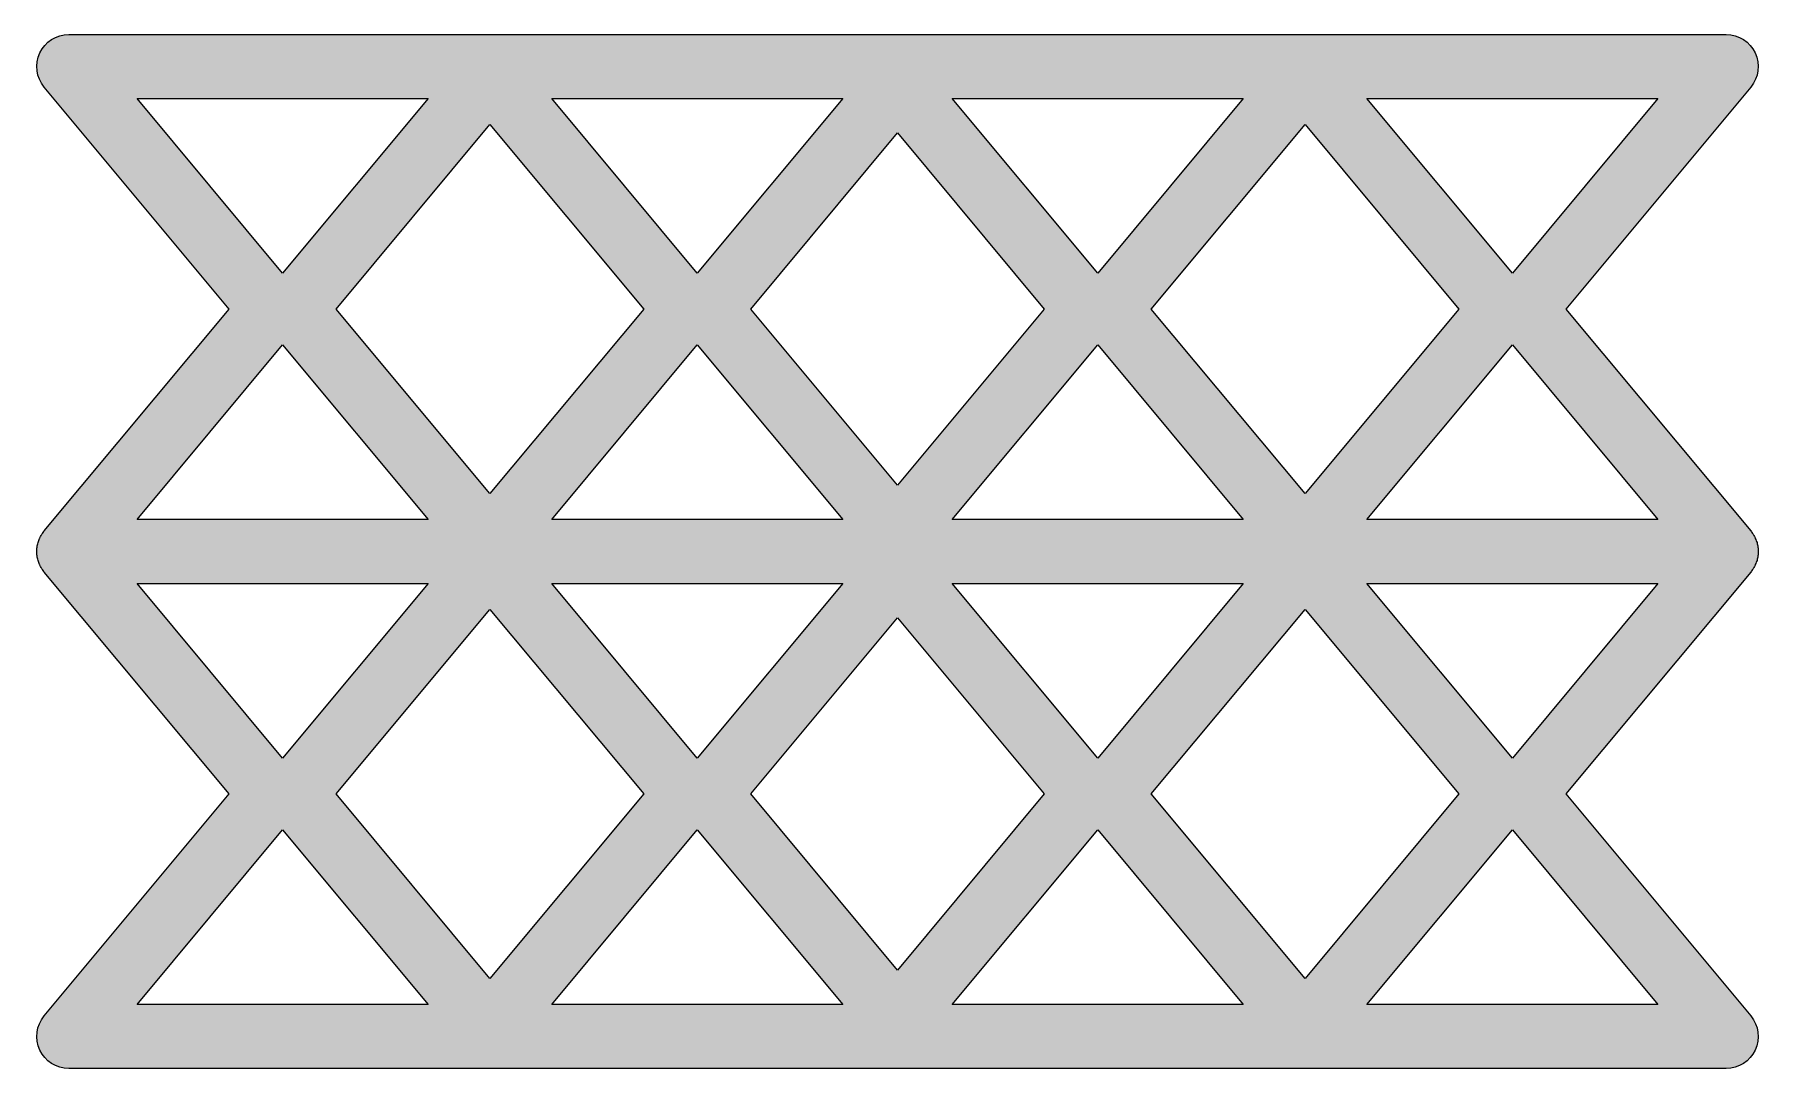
# Model space of a CAD drawing. Extents: x 73 to 207, y -148 to -68.
import ezdxf

# ---------------------------------------------------------------- set-up
doc = ezdxf.new("R2010")
doc.units = 0
doc.header["$MEASUREMENT"] = 0
doc.layers.add('LAYER_1', color=7, linetype='CONTINUOUS')

msp = doc.modelspace()

# ---------------------------------------------------------------- hatches: boundary and pattern name
at = {"layer": 'LAYER_1'}
h = msp.add_hatch(color=7, dxfattribs=at)
h.dxf.hatch_style = 2
edge = h.paths.add_edge_path()
edge.add_spline(control_points=[(206.41, -107.94), (206.41, -107.89), (206.41, -107.83), (206.4, -107.77), (206.39, -107.72), (206.38, -107.66), (206.37, -107.61), (206.35, -107.55), (206.34, -107.49), (206.33, -107.43), (206.31, -107.38), (206.29, -107.33), (206.27, -107.28), (206.25, -107.22), (206.23, -107.16), (206.2, -107.1), (206.2, -107.09), (206.2, -107.08), (206.19, -107.07), (206.17, -107.03), (206.15, -106.99), (206.13, -106.95), (206.1, -106.9), (206.07, -106.84), (206.04, -106.79), (206, -106.74), (205.97, -106.69), (205.93, -106.64), (205.91, -106.61), (205.88, -106.57), (205.85, -106.53), (205.85, -106.53), (191.59, -89.42), (191.59, -89.42), (191.59, -89.42), (205.85, -72.3), (205.85, -72.3), (206.47, -71.57), (206.6, -70.54), (206.19, -69.67), (205.79, -68.81), (204.91, -68.25), (203.96, -68.25), (203.96, -68.25), (171.97, -68.25), (171.97, -68.25), (171.97, -68.25), (170.96, -68.25), (170.96, -68.25), (170.96, -68.25), (141.07, -68.25), (141.07, -68.25), (141.07, -68.25), (138.97, -68.25), (138.97, -68.25), (138.97, -68.25), (109.08, -68.25), (109.08, -68.25), (109.08, -68.25), (108.07, -68.25), (108.07, -68.25), (108.07, -68.25), (76.08, -68.25), (76.08, -68.25), (75.12, -68.25), (74.25, -68.81), (73.85, -69.67), (73.44, -70.54), (73.57, -71.57), (74.19, -72.3), (74.19, -72.3), (88.45, -89.42), (88.45, -89.42), (88.45, -89.42), (74.19, -106.53), (74.19, -106.53), (74.16, -106.57), (74.14, -106.6), (74.11, -106.64), (74.07, -106.69), (74.03, -106.74), (74, -106.79), (73.97, -106.84), (73.94, -106.9), (73.91, -106.95), (73.89, -106.99), (73.87, -107.03), (73.85, -107.07), (73.84, -107.08), (73.84, -107.09), (73.83, -107.1), (73.81, -107.16), (73.79, -107.22), (73.77, -107.27), (73.75, -107.33), (73.73, -107.38), (73.71, -107.43), (73.7, -107.49), (73.69, -107.54), (73.67, -107.6), (73.66, -107.66), (73.65, -107.71), (73.64, -107.77), (73.63, -107.83), (73.63, -107.88), (73.63, -107.94), (73.62, -108), (73.62, -108.06), (73.62, -108.11), (73.62, -108.17), (73.62, -108.23), (73.63, -108.29), (73.63, -108.35), (73.63, -108.4), (73.64, -108.46), (73.65, -108.52), (73.66, -108.57), (73.67, -108.63), (73.69, -108.69), (73.7, -108.74), (73.71, -108.8), (73.73, -108.85), (73.75, -108.9), (73.77, -108.96), (73.79, -109.01), (73.81, -109.07), (73.83, -109.13), (73.84, -109.14), (73.84, -109.15), (73.85, -109.16), (73.87, -109.2), (73.89, -109.24), (73.91, -109.28), (73.94, -109.33), (73.97, -109.39), (74, -109.44), (74.03, -109.49), (74.07, -109.54), (74.11, -109.59), (74.14, -109.63), (74.16, -109.66), (74.19, -109.7), (74.19, -109.7), (88.45, -126.81), (88.45, -126.81), (88.45, -126.81), (74.19, -143.93), (74.19, -143.93), (73.57, -144.66), (73.44, -145.69), (73.85, -146.56), (74.25, -147.42), (75.12, -147.98), (76.08, -147.98), (76.08, -147.98), (108.07, -147.98), (108.07, -147.98), (108.07, -147.98), (109.08, -147.98), (109.08, -147.98), (109.08, -147.98), (138.97, -147.98), (138.97, -147.98), (138.97, -147.98), (141.07, -147.98), (141.07, -147.98), (141.07, -147.98), (170.96, -147.98), (170.96, -147.98), (170.96, -147.98), (171.97, -147.98), (171.97, -147.98), (171.97, -147.98), (203.96, -147.98), (203.96, -147.98), (204.91, -147.98), (205.79, -147.42), (206.19, -146.56), (206.6, -145.69), (206.47, -144.66), (205.85, -143.93), (205.85, -143.93), (191.59, -126.81), (191.59, -126.81), (191.59, -126.81), (205.85, -109.7), (205.85, -109.7), (205.88, -109.66), (205.91, -109.62), (205.93, -109.59), (205.97, -109.54), (206, -109.49), (206.04, -109.44), (206.07, -109.39), (206.1, -109.33), (206.13, -109.28), (206.15, -109.24), (206.17, -109.2), (206.19, -109.16), (206.2, -109.15), (206.2, -109.14), (206.2, -109.13), (206.23, -109.07), (206.25, -109.01), (206.27, -108.95), (206.29, -108.9), (206.31, -108.85), (206.33, -108.8), (206.34, -108.74), (206.35, -108.68), (206.37, -108.62), (206.38, -108.57), (206.39, -108.51), (206.4, -108.46), (206.41, -108.4), (206.41, -108.34), (206.41, -108.29), (206.42, -108.23), (206.42, -108.17), (206.42, -108.11), (206.42, -108.06), (206.42, -108), (206.41, -107.94)], knot_values=[0, 0, 0, 0, 1, 1, 1, 2, 2, 2, 3, 3, 3, 4, 4, 4, 5, 5, 5, 6, 6, 6, 7, 7, 7, 8, 8, 8, 9, 9, 9, 10, 10, 10, 11, 11, 11, 12, 12, 12, 13, 13, 13, 14, 14, 14, 15, 15, 15, 16, 16, 16, 17, 17, 17, 18, 18, 18, 19, 19, 19, 20, 20, 20, 21, 21, 21, 22, 22, 22, 23, 23, 23, 24, 24, 24, 25, 25, 25, 26, 26, 26, 27, 27, 27, 28, 28, 28, 29, 29, 29, 30, 30, 30, 31, 31, 31, 32, 32, 32, 33, 33, 33, 34, 34, 34, 35, 35, 35, 36, 36, 36, 37, 37, 37, 38, 38, 38, 39, 39, 39, 40, 40, 40, 41, 41, 41, 42, 42, 42, 43, 43, 43, 44, 44, 44, 45, 45, 45, 46, 46, 46, 47, 47, 47, 48, 48, 48, 49, 49, 49, 50, 50, 50, 51, 51, 51, 52, 52, 52, 53, 53, 53, 54, 54, 54, 55, 55, 55, 56, 56, 56, 57, 57, 57, 58, 58, 58, 59, 59, 59, 60, 60, 60, 61, 61, 61, 62, 62, 62, 63, 63, 63, 64, 64, 64, 65, 65, 65, 66, 66, 66, 67, 67, 67, 68, 68, 68, 69, 69, 69, 70, 70, 70, 71, 71, 71, 72, 72, 72, 73, 73, 73, 74, 74, 74, 74], degree=3, periodic=1)
h.paths.add_polyline_path([(198.68, -105.65), (176.23, -105.65), (187.46, -92.17)])
h.paths.add_polyline_path([(171.46, -141.04), (159.6, -126.81), (171.46, -112.58), (183.32, -126.81)])
h.paths.add_polyline_path([(140.02, -140.39), (128.7, -126.81), (140.02, -113.23), (151.34, -126.81)])
h.paths.add_polyline_path([(108.58, -141.05), (96.72, -126.81), (108.58, -112.58), (120.44, -126.81)])
h.paths.add_polyline_path([(108.58, -75.18), (120.44, -89.42), (108.58, -103.65), (96.72, -89.42)])
h.paths.add_polyline_path([(140.02, -75.84), (151.34, -89.42), (140.02, -103), (128.7, -89.42)])
h.paths.add_polyline_path([(171.46, -75.19), (183.32, -89.42), (171.46, -103.65), (159.6, -89.42)])
h.paths.add_polyline_path([(166.7, -105.65), (144.24, -105.65), (155.47, -92.17)])
h.paths.add_polyline_path([(135.8, -105.65), (113.34, -105.65), (124.57, -92.17)])
h.paths.add_polyline_path([(113.34, -110.58), (135.8, -110.58), (124.57, -124.06)])
h.paths.add_polyline_path([(144.24, -110.58), (166.7, -110.58), (155.47, -124.06)])
h.paths.add_polyline_path([(198.68, -73.19), (187.46, -86.66), (176.23, -73.19)])
h.paths.add_polyline_path([(166.7, -73.19), (155.47, -86.66), (144.24, -73.19)])
h.paths.add_polyline_path([(135.8, -73.19), (124.57, -86.66), (113.34, -73.19)])
h.paths.add_polyline_path([(81.36, -73.19), (103.81, -73.19), (92.58, -86.66)])
h.paths.add_polyline_path([(92.58, -92.17), (103.81, -105.65), (81.36, -105.65)])
h.paths.add_polyline_path([(81.36, -110.58), (103.81, -110.58), (92.58, -124.06)])
h.paths.add_polyline_path([(81.36, -143.04), (92.58, -129.57), (103.81, -143.04)])
h.paths.add_polyline_path([(113.34, -143.04), (124.57, -129.57), (135.8, -143.04)])
h.paths.add_polyline_path([(144.24, -143.04), (155.47, -129.57), (166.7, -143.04)])
h.paths.add_polyline_path([(198.68, -143.04), (176.23, -143.04), (187.46, -129.57)])
h.paths.add_polyline_path([(187.46, -124.06), (176.23, -110.58), (198.68, -110.58)])

# ---------------------------------------------------------------- linework, layer by layer
for points in [[(81.36, -73.19), (103.81, -73.19), (92.58, -86.66), (81.36, -73.19)], [(135.8, -73.19), (124.57, -86.66), (113.34, -73.19), (135.8, -73.19)], [(166.7, -73.19), (155.47, -86.66), (144.24, -73.19), (166.7, -73.19)], [(198.68, -73.19), (187.46, -86.66), (176.23, -73.19), (198.68, -73.19)], [(108.58, -75.18), (120.44, -89.42), (108.58, -103.65), (96.72, -89.42), (108.58, -75.18)], [(140.02, -75.84), (151.34, -89.42), (140.02, -103), (128.7, -89.42), (140.02, -75.84)], [(171.46, -75.19), (183.32, -89.42), (171.46, -103.65), (159.6, -89.42), (171.46, -75.19)], [(92.58, -92.17), (103.81, -105.65), (81.36, -105.65), (92.58, -92.17)], [(135.8, -105.65), (113.34, -105.65), (124.57, -92.17), (135.8, -105.65)], [(166.7, -105.65), (144.24, -105.65), (155.47, -92.17), (166.7, -105.65)], [(198.68, -105.65), (176.23, -105.65), (187.46, -92.17), (198.68, -105.65)], [(81.36, -110.58), (103.81, -110.58), (92.58, -124.06), (81.36, -110.58)], [(113.34, -110.58), (135.8, -110.58), (124.57, -124.06), (113.34, -110.58)], [(144.24, -110.58), (166.7, -110.58), (155.47, -124.06), (144.24, -110.58)], [(187.46, -124.06), (176.23, -110.58), (198.68, -110.58), (187.46, -124.06)], [(108.58, -141.05), (96.72, -126.81), (108.58, -112.58), (120.44, -126.81), (108.58, -141.05)], [(171.46, -141.04), (159.6, -126.81), (171.46, -112.58), (183.32, -126.81), (171.46, -141.04)], [(140.02, -140.39), (128.7, -126.81), (140.02, -113.23), (151.34, -126.81), (140.02, -140.39)], [(81.36, -143.04), (92.58, -129.57), (103.81, -143.04), (81.36, -143.04)], [(113.34, -143.04), (124.57, -129.57), (135.8, -143.04), (113.34, -143.04)], [(144.24, -143.04), (155.47, -129.57), (166.7, -143.04), (144.24, -143.04)], [(198.68, -143.04), (176.23, -143.04), (187.46, -129.57), (198.68, -143.04)]]:
    msp.add_lwpolyline(points, dxfattribs=at)
msp.add_open_spline([(206.41, -107.94), (206.41, -107.89), (206.41, -107.83), (206.4, -107.77), (206.39, -107.72), (206.38, -107.66), (206.37, -107.61), (206.35, -107.55), (206.34, -107.49), (206.33, -107.43), (206.31, -107.38), (206.29, -107.33), (206.27, -107.28), (206.25, -107.22), (206.23, -107.16), (206.2, -107.1), (206.2, -107.09), (206.2, -107.08), (206.19, -107.07), (206.17, -107.03), (206.15, -106.99), (206.13, -106.95), (206.1, -106.9), (206.07, -106.84), (206.04, -106.79), (206, -106.74), (205.97, -106.69), (205.93, -106.64), (205.91, -106.61), (205.88, -106.57), (205.85, -106.53), (205.85, -106.53), (191.59, -89.42), (191.59, -89.42), (191.59, -89.42), (205.85, -72.3), (205.85, -72.3), (206.47, -71.57), (206.6, -70.54), (206.19, -69.67), (205.79, -68.81), (204.91, -68.25), (203.96, -68.25), (203.96, -68.25), (171.97, -68.25), (171.97, -68.25), (171.97, -68.25), (170.96, -68.25), (170.96, -68.25), (170.96, -68.25), (141.07, -68.25), (141.07, -68.25), (141.07, -68.25), (138.97, -68.25), (138.97, -68.25), (138.97, -68.25), (109.08, -68.25), (109.08, -68.25), (109.08, -68.25), (108.07, -68.25), (108.07, -68.25), (108.07, -68.25), (76.08, -68.25), (76.08, -68.25), (75.12, -68.25), (74.25, -68.81), (73.85, -69.67), (73.44, -70.54), (73.57, -71.57), (74.19, -72.3), (74.19, -72.3), (88.45, -89.42), (88.45, -89.42), (88.45, -89.42), (74.19, -106.53), (74.19, -106.53), (74.16, -106.57), (74.14, -106.6), (74.11, -106.64), (74.07, -106.69), (74.03, -106.74), (74, -106.79), (73.97, -106.84), (73.94, -106.9), (73.91, -106.95), (73.89, -106.99), (73.87, -107.03), (73.85, -107.07), (73.84, -107.08), (73.84, -107.09), (73.83, -107.1), (73.81, -107.16), (73.79, -107.22), (73.77, -107.27), (73.75, -107.33), (73.73, -107.38), (73.71, -107.43), (73.7, -107.49), (73.69, -107.54), (73.67, -107.6), (73.66, -107.66), (73.65, -107.71), (73.64, -107.77), (73.63, -107.83), (73.63, -107.88), (73.63, -107.94), (73.62, -108), (73.62, -108.06), (73.62, -108.11), (73.62, -108.17), (73.62, -108.23), (73.63, -108.29), (73.63, -108.35), (73.63, -108.4), (73.64, -108.46), (73.65, -108.52), (73.66, -108.57), (73.67, -108.63), (73.69, -108.69), (73.7, -108.74), (73.71, -108.8), (73.73, -108.85), (73.75, -108.9), (73.77, -108.96), (73.79, -109.01), (73.81, -109.07), (73.83, -109.13), (73.84, -109.14), (73.84, -109.15), (73.85, -109.16), (73.87, -109.2), (73.89, -109.24), (73.91, -109.28), (73.94, -109.33), (73.97, -109.39), (74, -109.44), (74.03, -109.49), (74.07, -109.54), (74.11, -109.59), (74.14, -109.63), (74.16, -109.66), (74.19, -109.7), (74.19, -109.7), (88.45, -126.81), (88.45, -126.81), (88.45, -126.81), (74.19, -143.93), (74.19, -143.93), (73.57, -144.66), (73.44, -145.69), (73.85, -146.56), (74.25, -147.42), (75.12, -147.98), (76.08, -147.98), (76.08, -147.98), (108.07, -147.98), (108.07, -147.98), (108.07, -147.98), (109.08, -147.98), (109.08, -147.98), (109.08, -147.98), (138.97, -147.98), (138.97, -147.98), (138.97, -147.98), (141.07, -147.98), (141.07, -147.98), (141.07, -147.98), (170.96, -147.98), (170.96, -147.98), (170.96, -147.98), (171.97, -147.98), (171.97, -147.98), (171.97, -147.98), (203.96, -147.98), (203.96, -147.98), (204.91, -147.98), (205.79, -147.42), (206.19, -146.56), (206.6, -145.69), (206.47, -144.66), (205.85, -143.93), (205.85, -143.93), (191.59, -126.81), (191.59, -126.81), (191.59, -126.81), (205.85, -109.7), (205.85, -109.7), (205.88, -109.66), (205.91, -109.62), (205.93, -109.59), (205.97, -109.54), (206, -109.49), (206.04, -109.44), (206.07, -109.39), (206.1, -109.33), (206.13, -109.28), (206.15, -109.24), (206.17, -109.2), (206.19, -109.16), (206.2, -109.15), (206.2, -109.14), (206.2, -109.13), (206.23, -109.07), (206.25, -109.01), (206.27, -108.95), (206.29, -108.9), (206.31, -108.85), (206.33, -108.8), (206.34, -108.74), (206.35, -108.68), (206.37, -108.62), (206.38, -108.57), (206.39, -108.51), (206.4, -108.46), (206.41, -108.4), (206.41, -108.34), (206.41, -108.29), (206.42, -108.23), (206.42, -108.17), (206.42, -108.11), (206.42, -108.06), (206.42, -108), (206.41, -107.94)], degree=3, knots=[0, 0, 0, 0, 1, 1, 1, 2, 2, 2, 3, 3, 3, 4, 4, 4, 5, 5, 5, 6, 6, 6, 7, 7, 7, 8, 8, 8, 9, 9, 9, 10, 10, 10, 11, 11, 11, 12, 12, 12, 13, 13, 13, 14, 14, 14, 15, 15, 15, 16, 16, 16, 17, 17, 17, 18, 18, 18, 19, 19, 19, 20, 20, 20, 21, 21, 21, 22, 22, 22, 23, 23, 23, 24, 24, 24, 25, 25, 25, 26, 26, 26, 27, 27, 27, 28, 28, 28, 29, 29, 29, 30, 30, 30, 31, 31, 31, 32, 32, 32, 33, 33, 33, 34, 34, 34, 35, 35, 35, 36, 36, 36, 37, 37, 37, 38, 38, 38, 39, 39, 39, 40, 40, 40, 41, 41, 41, 42, 42, 42, 43, 43, 43, 44, 44, 44, 45, 45, 45, 46, 46, 46, 47, 47, 47, 48, 48, 48, 49, 49, 49, 50, 50, 50, 51, 51, 51, 52, 52, 52, 53, 53, 53, 54, 54, 54, 55, 55, 55, 56, 56, 56, 57, 57, 57, 58, 58, 58, 59, 59, 59, 60, 60, 60, 61, 61, 61, 62, 62, 62, 63, 63, 63, 64, 64, 64, 65, 65, 65, 66, 66, 66, 67, 67, 67, 68, 68, 68, 69, 69, 69, 70, 70, 70, 71, 71, 71, 72, 72, 72, 73, 73, 73, 74, 74, 74, 74], dxfattribs=at)

doc.saveas('drawing.dxf')
